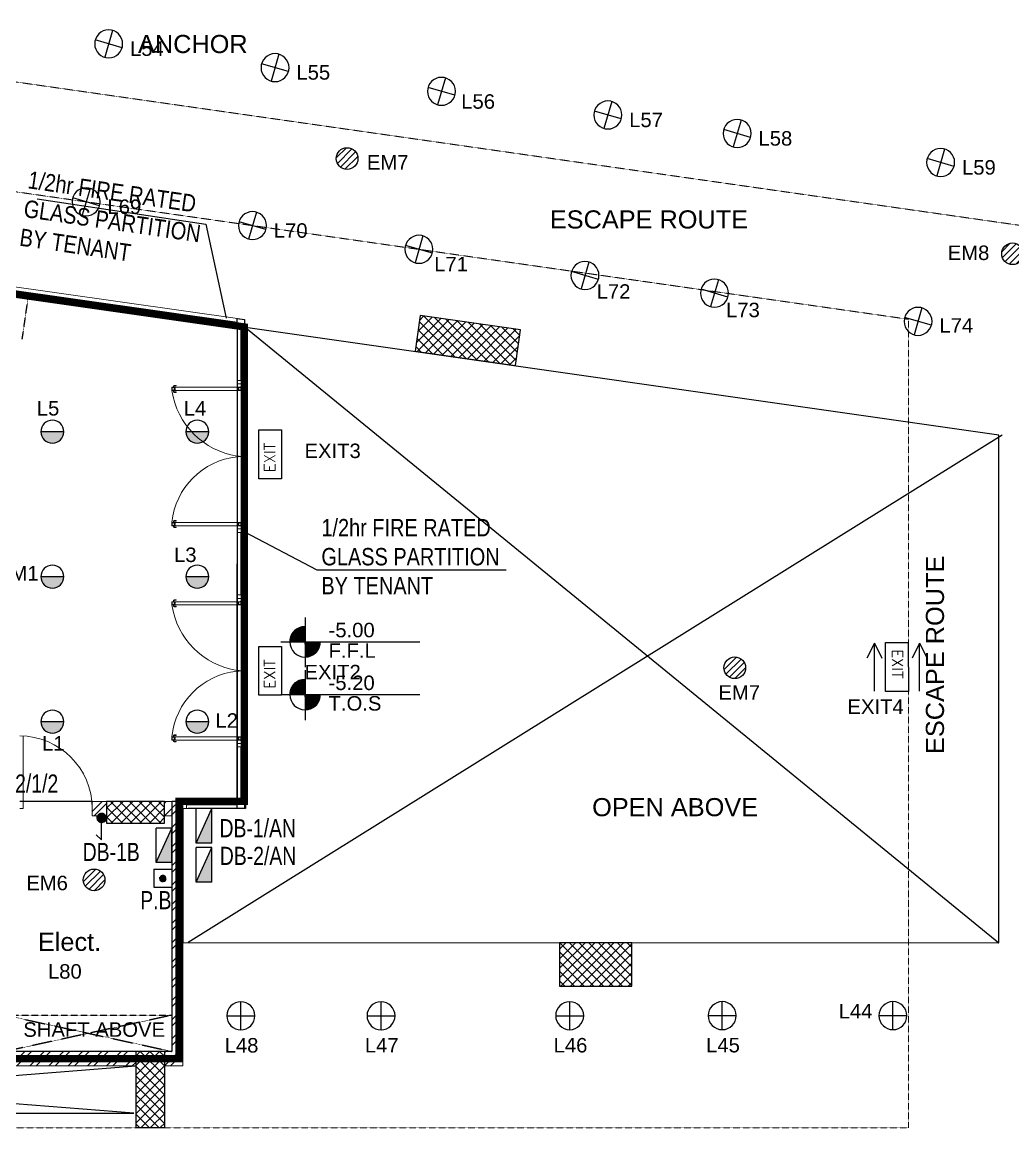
# Model space of a CAD drawing. Header units: inches. Extents: x 1217570 to 1674444, y 326920 to 480291.
# Drawn here: x 1458486 to 1472154, y 348516 to 363955 of the extents above; entities that cross this region are included whole.
import ezdxf

# ---------------------------------------------------------------- set-up
doc = ezdxf.new("R2010")
doc.units = ezdxf.units.IN
doc.header["$MEASUREMENT"] = 0
doc.linetypes.add('DASHED2', pattern=[9.525, 6.35, -3.175])
doc.linetypes.add('HIDDEN', pattern=[9.525, 6.35, -3.175])
for name, color, linetype, lineweight in [('A-BLOCK', 43, 'Continuous', 13), ('A-DOOR', 10, 'Continuous', 15), ('A-FLOOR 1', 55, 'Continuous', 9), ('A-GLASS', 4, 'Continuous', 5), ('A-HATCH CONCRETE', 254, 'Continuous', 5), ('A-LEASING LINE', 7, 'DASHED2', 9), ('DB-NO', 7, 'Continuous', 20), ('DIM', 5, 'Continuous', 5), ('escape route', 8, 'HIDDEN', 15), ('wall hatch', 252, 'Continuous', 0)]:
    doc.layers.add(name, color=color, linetype=linetype, lineweight=lineweight)
for name, color, linetype in [('DB', 4, 'Continuous'), ('EM-LIT', 2, 'Continuous'), ('EXIT', 6, 'Continuous'), ('FFNEW', 252, 'Continuous'), ('GLAZ', 4, 'Continuous'), ('LIGHT', 151, 'Continuous'), ('LIGHT TEXT', 2, 'Continuous'), ('S-COL', 210, 'Continuous'), ('SHAFT', 7, 'Continuous'), ('STEEL', 5, 'Continuous'), ('SWT', 151, 'Continuous'), ('TAXT', 3, 'Continuous'), ('TEXT', 181, 'Continuous')]:
    doc.layers.add(name, color=color, linetype=linetype)
doc.styles.add('ARIAL', font='ARIALN.TTF')
doc.styles.add('M1', font='multplno.shx', dxfattribs={"height": 0.2})
doc.styles.add('romance', font='romanc.shx')
doc.styles.add('style1', font='arial.ttf')
pattern_1 = [(45, (1341716.94, 266100.535), (-66.29126, 66.29126), []), (135, (1341716.94, 266100.535), (-66.29126, -66.29126), [])]

# ---------------------------------------------------------------- blocks, each defined once
blk = doc.blocks.new('SDGTFHHD')
at = {"layer": 'A-HATCH CONCRETE'}
h = blk.add_hatch(dxfattribs=at)
h.set_pattern_fill('ANSI37', color=254, scale=750)
h.set_pattern_definition([(45, (1337614.36, 312749.915), (-66.29126, 66.29126), []), (135, (1337614.36, 312749.915), (-66.29126, -66.29126), [])])
h.paths.add_polyline_path([(1366307, 734887), (1366307, 734587), (1367107, 734587), (1367107, 734887)])
at = {"color": 254, "linetype": 'Continuous', "ltscale": 100}
blk.add_lwpolyline([(1385707, 721237), (1385707, 726940), (1385507, 726937), (1383958, 726937), (1383958, 732937), (1380097, 732937), (1380097, 739738), (1381100, 739591), (1381134, 739788), (1381678, 743600), (1382721, 750905), (1382763, 751202), (1347098, 756262), (1346331, 744553), (1368108, 741445), (1368106, 734887), (1367208, 734887), (1367208, 734687), (1367208, 731437), (1359158, 731437), (1359158, 731237), (1359158, 721237), (1385707, 721237)], dxfattribs=at)
at = {"layer": 'A-BLOCK', "color": 254, "ltscale": 100}
for p, q in [((1367358, 734887), (1366107, 734887)), ((1366107, 734887), (1366107, 734687)), ((1367358, 734887), (1367358, 734887)), ((1366108, 734687), (1366307, 734687)), ((1367208, 734687), (1367107, 734687)), ((1367208, 734687), (1367208, 731437)), ((1364907, 731437), (1367208, 731437))]:
    blk.add_line(p, q, dxfattribs=at)
at = {"layer": 'A-DOOR', "color": 254}
for q in [(1365157, 735789), (1365157, 735789), (1365107, 734789)]:
    blk.add_line((1365157, 734789), q, dxfattribs=at)
blk.add_arc((1365107, 734789), 1000, 0, 90, dxfattribs=at)
at = {"layer": 'A-GLASS', "color": 254}
for p, q in [((1368108, 741445), (1363731, 742070)), ((1368108, 740694), (1368108, 741445)), ((1368158, 740694), (1368158, 741438)), ((1368208, 740694), (1368208, 741431)), ((1368108, 737737), (1368108, 738594)), ((1368158, 737737), (1368158, 738594)), ((1368208, 737737), (1368208, 738594)), ((1368108, 734887), (1368108, 735637)), ((1368158, 734887), (1368158, 735637)), ((1368208, 734887), (1368208, 735637)), ((1367408, 734887), (1368108, 734887)), ((1367408, 734837), (1368108, 734837)), ((1367408, 734787), (1368108, 734787))]:
    blk.add_line(p, q, dxfattribs=at)
at = {"layer": 'A-GLASS', "color": 254, "ltscale": 0.5}
for p, q in [((1367228, 740599), (1367228, 740612)), ((1367235, 740599), (1367235, 740612)), ((1367265, 740624), (1367240, 740624)), ((1367265, 740617), (1367240, 740617)), ((1367265, 740624), (1367265, 740617)), ((1368163, 740644), (1368208, 740644)), ((1368163, 740644), (1368163, 740599)), ((1368167, 740603), (1368167, 740639)), ((1368167, 740639), (1368203, 740639)), ((1368167, 740603), (1368203, 740603)), ((1368203, 740603), (1368203, 740639)), ((1368208, 740644), (1368208, 740599)), ((1367253, 740599), (1367208, 740599)), ((1367208, 740599), (1367208, 740553)), ((1367253, 740553), (1367208, 740553)), ((1367213, 740594), (1367249, 740594)), ((1367213, 740594), (1367213, 740558)), ((1367213, 740558), (1367249, 740558)), ((1367228, 740553), (1367228, 740539)), ((1367235, 740553), (1367235, 740539)), ((1367240, 740585), (1367249, 740585)), ((1367240, 740585), (1367240, 740580)), ((1367253, 740580), (1367240, 740580)), ((1367240, 740571), (1367240, 740567)), ((1367253, 740571), (1367240, 740571)), ((1367240, 740567), (1367249, 740567)), ((1367265, 740535), (1367240, 740535)), ((1367265, 740528), (1367240, 740528)), ((1367244, 740580), (1367244, 740571)), ((1367249, 740594), (1367249, 740585)), ((1367249, 740567), (1367249, 740558)), ((1367253, 740599), (1367253, 740580)), ((1368117, 740599), (1367253, 740599)), ((1367253, 740571), (1367253, 740553)), ((1368117, 740553), (1367253, 740553)), ((1367265, 740528), (1367265, 740535)), ((1368117, 740599), (1368117, 740580)), ((1368117, 740599), (1368163, 740599)), ((1368117, 740580), (1368131, 740580)), ((1368117, 740571), (1368117, 740553)), ((1368117, 740571), (1368131, 740571)), ((1368117, 740553), (1368163, 740553)), ((1368158, 740594), (1368122, 740594)), ((1368122, 740594), (1368122, 740585)), ((1368131, 740585), (1368122, 740585)), ((1368131, 740567), (1368122, 740567)), ((1368122, 740567), (1368122, 740558)), ((1368158, 740558), (1368122, 740558)), ((1368126, 740580), (1368126, 740571)), ((1368131, 740585), (1368131, 740580)), ((1368131, 740571), (1368131, 740567)), ((1368158, 740594), (1368158, 740558)), ((1368163, 740599), (1368163, 740553)), ((1368163, 740599), (1368208, 740599)), ((1367265, 738760), (1367240, 738760)), ((1367265, 738753), (1367240, 738753)), ((1367265, 738760), (1367265, 738753)), ((1367253, 738735), (1367208, 738735)), ((1367208, 738689), (1367208, 738735)), ((1367253, 738689), (1367208, 738689)), ((1367213, 738730), (1367249, 738730)), ((1367213, 738694), (1367213, 738730)), ((1367213, 738694), (1367249, 738694)), ((1367228, 738735), (1367228, 738749)), ((1367228, 738689), (1367228, 738676)), ((1367235, 738735), (1367235, 738749)), ((1367235, 738689), (1367235, 738676)), ((1367240, 738721), (1367249, 738721)), ((1367240, 738717), (1367240, 738721)), ((1367253, 738717), (1367240, 738717)), ((1367240, 738703), (1367240, 738708)), ((1367253, 738708), (1367240, 738708)), ((1367240, 738703), (1367249, 738703)), ((1367265, 738671), (1367240, 738671)), ((1367265, 738664), (1367240, 738664)), ((1367244, 738708), (1367244, 738717)), ((1367249, 738721), (1367249, 738730)), ((1367249, 738694), (1367249, 738703)), ((1367253, 738717), (1367253, 738735)), ((1368117, 738735), (1367253, 738735)), ((1367253, 738689), (1367253, 738708)), ((1368117, 738689), (1367253, 738689)), ((1367265, 738664), (1367265, 738671)), ((1368117, 738717), (1368117, 738735)), ((1368117, 738735), (1368163, 738735)), ((1368117, 738717), (1368131, 738717)), ((1368117, 738689), (1368117, 738708)), ((1368117, 738708), (1368131, 738708)), ((1368117, 738689), (1368163, 738689)), ((1368158, 738730), (1368122, 738730)), ((1368122, 738721), (1368122, 738730)), ((1368131, 738721), (1368122, 738721)), ((1368122, 738694), (1368122, 738703)), ((1368131, 738703), (1368122, 738703)), ((1368158, 738694), (1368122, 738694)), ((1368126, 738708), (1368126, 738717)), ((1368131, 738717), (1368131, 738721)), ((1368131, 738703), (1368131, 738708)), ((1368158, 738694), (1368158, 738730)), ((1368163, 738689), (1368163, 738735)), ((1368163, 738644), (1368163, 738689)), ((1368163, 738689), (1368208, 738689)), ((1368163, 738644), (1368208, 738644)), ((1368167, 738685), (1368167, 738649)), ((1368167, 738685), (1368203, 738685)), ((1368167, 738649), (1368203, 738649)), ((1368203, 738685), (1368203, 738649)), ((1368208, 738644), (1368208, 738689)), ((1368162, 737687), (1368208, 737687)), ((1368162, 737687), (1368162, 737641)), ((1368167, 737646), (1368167, 737682)), ((1368167, 737682), (1368203, 737682)), ((1368203, 737646), (1368203, 737682)), ((1368208, 737687), (1368208, 737641)), ((1367253, 737641), (1367208, 737641)), ((1367208, 737641), (1367208, 737596)), ((1367253, 737596), (1367208, 737596)), ((1367212, 737637), (1367249, 737637)), ((1367212, 737637), (1367212, 737601)), ((1367212, 737601), (1367249, 737601)), ((1367228, 737641), (1367228, 737655)), ((1367228, 737596), (1367228, 737582)), ((1367235, 737641), (1367235, 737655)), ((1367235, 737596), (1367235, 737582)), ((1367265, 737666), (1367240, 737666)), ((1367265, 737660), (1367240, 737660)), ((1367240, 737628), (1367249, 737628)), ((1367240, 737628), (1367240, 737623)), ((1367253, 737623), (1367240, 737623)), ((1367240, 737614), (1367240, 737610)), ((1367253, 737614), (1367240, 737614)), ((1367240, 737610), (1367249, 737610)), ((1367265, 737578), (1367240, 737578)), ((1367265, 737571), (1367240, 737571)), ((1367244, 737623), (1367244, 737614)), ((1367249, 737637), (1367249, 737628)), ((1367249, 737610), (1367249, 737601)), ((1367253, 737641), (1367253, 737623)), ((1368117, 737641), (1367253, 737641)), ((1367253, 737614), (1367253, 737596)), ((1368117, 737596), (1367253, 737596)), ((1367265, 737666), (1367265, 737660)), ((1367265, 737571), (1367265, 737578)), ((1368117, 737641), (1368117, 737623)), ((1368117, 737641), (1368162, 737641)), ((1368117, 737623), (1368131, 737623)), ((1368117, 737614), (1368117, 737596)), ((1368117, 737614), (1368131, 737614)), ((1368117, 737596), (1368162, 737596)), ((1368158, 737637), (1368122, 737637)), ((1368122, 737637), (1368122, 737628)), ((1368131, 737628), (1368122, 737628)), ((1368131, 737610), (1368122, 737610)), ((1368122, 737610), (1368122, 737601)), ((1368158, 737601), (1368122, 737601)), ((1368126, 737623), (1368126, 737614)), ((1368131, 737628), (1368131, 737623)), ((1368131, 737614), (1368131, 737610)), ((1368158, 737637), (1368158, 737601)), ((1368162, 737641), (1368162, 737596)), ((1368162, 737641), (1368208, 737641)), ((1368167, 737646), (1368203, 737646)), ((1367253, 735778), (1367208, 735778)), ((1367208, 735732), (1367208, 735778)), ((1367253, 735732), (1367208, 735732)), ((1367212, 735773), (1367249, 735773)), ((1367212, 735737), (1367212, 735773)), ((1367212, 735737), (1367249, 735737)), ((1367228, 735778), (1367228, 735791)), ((1367228, 735732), (1367228, 735719)), ((1367235, 735778), (1367235, 735791)), ((1367235, 735732), (1367235, 735719)), ((1367265, 735803), (1367240, 735803)), ((1367265, 735796), (1367240, 735796)), ((1367240, 735764), (1367249, 735764)), ((1367240, 735760), (1367240, 735764)), ((1367253, 735760), (1367240, 735760)), ((1367240, 735746), (1367240, 735751)), ((1367253, 735751), (1367240, 735751)), ((1367240, 735746), (1367249, 735746)), ((1367265, 735714), (1367240, 735714)), ((1367265, 735707), (1367240, 735707)), ((1367244, 735751), (1367244, 735760)), ((1367249, 735764), (1367249, 735773)), ((1367249, 735737), (1367249, 735746)), ((1367253, 735760), (1367253, 735778)), ((1368117, 735778), (1367253, 735778)), ((1367253, 735732), (1367253, 735751)), ((1368117, 735732), (1367253, 735732)), ((1367265, 735803), (1367265, 735796)), ((1367265, 735707), (1367265, 735714)), ((1368117, 735760), (1368117, 735778)), ((1368117, 735778), (1368162, 735778)), ((1368117, 735760), (1368131, 735760)), ((1368117, 735732), (1368117, 735751)), ((1368117, 735751), (1368131, 735751)), ((1368117, 735732), (1368162, 735732)), ((1368158, 735773), (1368122, 735773)), ((1368122, 735764), (1368122, 735773)), ((1368131, 735764), (1368122, 735764)), ((1368122, 735737), (1368122, 735746)), ((1368131, 735746), (1368122, 735746)), ((1368158, 735737), (1368122, 735737)), ((1368126, 735751), (1368126, 735760)), ((1368131, 735760), (1368131, 735764)), ((1368131, 735746), (1368131, 735751)), ((1368158, 735737), (1368158, 735773)), ((1368162, 735732), (1368162, 735778)), ((1368162, 735687), (1368162, 735732)), ((1368162, 735732), (1368208, 735732)), ((1368162, 735687), (1368208, 735687)), ((1368167, 735728), (1368167, 735691)), ((1368167, 735728), (1368203, 735728)), ((1368167, 735691), (1368203, 735691)), ((1368203, 735728), (1368203, 735691)), ((1368208, 735687), (1368208, 735732))]:
    blk.add_line(p, q, dxfattribs=at)
at = {"layer": 'A-GLASS', "color": 254}
for points in [[(1368108, 740694), (1368208, 740694), (1368208, 740644), (1368108, 740644)], [(1368108, 738594), (1368208, 738594), (1368208, 738644), (1368108, 738644)], [(1368108, 737737), (1368208, 737737), (1368208, 737687), (1368108, 737687)], [(1368108, 735637), (1368208, 735637), (1368208, 735687), (1368108, 735687)]]:
    blk.add_lwpolyline(points, close=True, dxfattribs=at)
blk.add_lwpolyline([(1367408, 734887), (1367408, 734887), (1367358, 734887), (1367358, 734887)], dxfattribs=at)
at = {"layer": 'A-GLASS', "color": 254, "ltscale": 0.5}
for centre in [(1368159, 740603), (1368159, 738685), (1368159, 737645), (1368159, 735728)]:
    blk.add_circle(centre, 3.98, dxfattribs=at)
for centre, radius, start, end in [((1367240, 740612), 11.4, 90.0242, 179.9752), ((1367240, 740612), 4.55, 90.0242, 179.9752), ((1368271, 740713), 1075, 188.5645, 261.2718), ((1367240, 740539), 11.4, 180.0248, 269.9758), ((1367240, 740539), 4.55, 180.0248, 269.9758), ((1368215, 738633), 1013, 96.114, 174.2163), ((1367240, 738749), 11.4, 90.0242, 179.9752), ((1367240, 738749), 4.55, 90.0242, 179.9752), ((1367240, 738676), 11.4, 180.0248, 269.9758), ((1367240, 738676), 4.55, 180.0248, 269.9758), ((1368271, 737756), 1075, 188.5645, 261.2303), ((1367240, 737655), 11.4, 90.0242, 179.9752), ((1367240, 737582), 11.4, 180.0248, 269.9758), ((1367240, 737655), 4.55, 90.0242, 179.9752), ((1367240, 737582), 4.55, 180.0248, 269.9758), ((1368215, 735676), 1013, 96.1577, 174.2163), ((1367240, 735791), 11.4, 90.0242, 179.9752), ((1367240, 735719), 11.4, 180.0248, 269.9758), ((1367240, 735791), 4.55, 90.0242, 179.9752), ((1367240, 735719), 4.55, 180.0248, 269.9758)]:
    blk.add_arc(centre, radius, start, end, dxfattribs=at)
at = {"layer": 'GLAZ', "color": 254}
blk.add_lwpolyline([(1368158, 741438), (1368108, 741445)], dxfattribs=at)
blk.add_lwpolyline([(1368108, 734887), (1368208, 734887), (1368208, 734787), (1368108, 734787)], close=True, dxfattribs=at)
at = {"layer": 'S-COL', "color": 254, "linetype": 'ByBlock'}
blk.add_line((1366107, 734887), (1365107, 734887), dxfattribs=at)
blk.add_lwpolyline([(1366307, 734887), (1366307, 734587), (1367107, 734587), (1367107, 734887)], close=True, dxfattribs=at)
at = {"layer": 'S-COL', "color": 254}
blk.add_lwpolyline([(1367108, 731437), (1366708, 731437)], dxfattribs=at)
at = {"layer": 'SHAFT', "color": 254, "linetype": 'HIDDEN', "ltscale": 0.5}
for p, q in [((1365227, 741855), (1353114, 742979)), ((1367208, 731937), (1364907, 731437)), ((1364907, 731937), (1367208, 731437)), ((1364907, 731937), (1367208, 731937))]:
    blk.add_line(p, q, dxfattribs=at)
at = {"layer": 'STEEL', "color": 254, "linetype": 'HIDDEN', "ltscale": 0.5}
blk.add_line((1365142, 741262), (1365227, 741856), dxfattribs=at)
at = {"layer": 'wall hatch', "color": 254, "linetype": 'Continuous', "ltscale": 500}
for p, q in [((1366108, 734748), (1366246, 734887)), ((1366135, 734687), (1366307, 734859)), ((1367107, 734864), (1367130, 734887)), ((1367107, 734687), (1367208, 734788)), ((1367307, 734887), (1367307, 734887)), ((1367196, 734687), (1367208, 734699))]:
    blk.add_line(p, q, dxfattribs=at)
at = {"layer": 'TAXT', "color": 254, "ltscale": 100, "style": 'style1'}
blk.add_text('SHAFT ABOVE', height=200, dxfattribs=at).set_placement((1365157, 731639))
at = {"layer": 'TEXT', "color": 254, "ltscale": 0.5, "style": 'style1'}
blk.add_text('Elect.', height=250, dxfattribs=at).set_placement((1365358, 732824))
blk = doc.blocks.new('SEDRGFE')
at = {"layer": 'A-HATCH CONCRETE'}
h = blk.add_hatch(dxfattribs=at)
h.set_pattern_fill('ANSI37', color=250, scale=750)
h.set_pattern_definition(pattern_1)
h.paths.add_polyline_path([(1376051, 694248), (1376121, 694743), (1374735, 694941), (1374665, 694446)])
h = blk.add_hatch(dxfattribs=at)
h.set_pattern_fill('ANSI37', color=250, scale=750)
h.set_pattern_definition(pattern_1)
h.paths.add_polyline_path([(1376660, 686288), (1376660, 685688), (1377660, 685688), (1377660, 686288)])
h = blk.add_hatch(dxfattribs=at)
h.set_pattern_fill('ANSI37', color=250, scale=750)
h.set_pattern_definition(pattern_1)
h.paths.add_polyline_path([(1370810, 683738), (1371210, 683738), (1371210, 684788), (1370810, 684788)])
at = {"layer": 'TEXT', "ltscale": 0.5}
h = blk.add_hatch(dxfattribs=at)
h.set_pattern_fill('ANSI31', color=250, scale=0.8)
h.set_pattern_definition([(45, (291155.52672, 100864.8709), (-0.070710678119, 0.070710678119), [])])
h.paths.add_polyline_path([(1373147, 690648, 0.414214), (1372937, 690438), (1373147, 690438)])
h.paths.add_polyline_path([(1373357, 690438), (1373147, 690438), (1373147, 690229, 0.414214)])
h = blk.add_hatch(dxfattribs=at)
h.set_pattern_fill('ANSI31', color=250, scale=0.8)
h.set_pattern_definition([(45, (291155.52672, 100136.4709), (-0.070710678119, 0.070710678119), [])])
h.paths.add_polyline_path([(1373147, 689920, 0.414214), (1372937, 689710), (1373147, 689710)])
h.paths.add_polyline_path([(1373357, 689710), (1373147, 689710), (1373147, 689500, 0.414214)])
at = {"layer": 'wall hatch', "ltscale": 500}
h = blk.add_hatch(dxfattribs=at)
h.set_pattern_fill('ANSI32', color=250, scale=500)
h.set_pattern_definition([(45, (1341716.92, 266100.51), (-132.58252, 132.58252), []), (45, (1341805.3, 266100.51), (-132.58252, 132.58252), [])])
h.paths.add_polyline_path([(1370810, 684788), (1371205, 684788), (1369010, 684788), (1369010, 684588), (1370810, 684588)])
h.paths.add_polyline_path([(1371310, 688238), (1371310, 684788), (1371210, 684788), (1371210, 684588), (1371460, 684588), (1371460, 688238)])
at = {"color": 250, "linetype": 'Continuous', "ltscale": 100}
blk.add_lwpolyline([(1389810, 674588), (1389810, 680290), (1389610, 680288), (1388060, 680288), (1388060, 686288), (1384200, 686288), (1384200, 693089), (1385203, 692942), (1385236, 693139), (1385780, 696950), (1386823, 704256), (1386865, 704553), (1351200, 709613), (1350434, 697904), (1372211, 694796), (1372209, 688237), (1371310, 688237), (1371310, 688038), (1371310, 684788), (1363260, 684788), (1363260, 684588), (1363260, 674588), (1389810, 674588)], dxfattribs=at)
at = {"layer": 'A-BLOCK', "color": 250, "ltscale": 100}
for p, q in [((1371460, 688238), (1371460, 684588)), ((1371310, 688038), (1371310, 684788)), ((1369010, 684788), (1371310, 684788)), ((1369010, 684588), (1370810, 684588)), ((1371210, 684588), (1371460, 684588))]:
    blk.add_line(p, q, dxfattribs=at)
at = {"layer": 'A-GLASS', "color": 250}
for p, q in [((1372311, 694782), (1367833, 695421)), ((1372311, 694883), (1367848, 695520)), ((1372211, 694846), (1367890, 695463)), ((1372211, 694045), (1372211, 694796)), ((1372261, 694045), (1372261, 694789)), ((1372311, 694045), (1372311, 694782)), ((1372211, 691088), (1372211, 691945)), ((1372261, 691088), (1372261, 691945)), ((1372311, 691088), (1372311, 691945)), ((1372211, 688238), (1372211, 688988)), ((1372261, 688238), (1372261, 688988)), ((1372311, 688238), (1372311, 688988)), ((1371510, 688238), (1372211, 688238)), ((1371510, 688188), (1372211, 688188)), ((1371510, 688138), (1372211, 688138))]:
    blk.add_line(p, q, dxfattribs=at)
at = {"layer": 'A-GLASS', "color": 250, "ltscale": 0.5}
for p, q in [((1372265, 693995), (1372311, 693995)), ((1372265, 693995), (1372265, 693949)), ((1372270, 693954), (1372270, 693990)), ((1372270, 693990), (1372306, 693990)), ((1372306, 693954), (1372306, 693990)), ((1372311, 693995), (1372311, 693949)), ((1372220, 693949), (1372210, 693949)), ((1372220, 693904), (1372210, 693904)), ((1372220, 693949), (1372220, 693931)), ((1372220, 693949), (1372265, 693949)), ((1372220, 693931), (1372233, 693931)), ((1372220, 693922), (1372220, 693904)), ((1372220, 693922), (1372233, 693922)), ((1372220, 693904), (1372265, 693904)), ((1372261, 693945), (1372224, 693945)), ((1372224, 693945), (1372224, 693936)), ((1372233, 693936), (1372224, 693936)), ((1372233, 693917), (1372224, 693917)), ((1372224, 693917), (1372224, 693908)), ((1372261, 693908), (1372224, 693908)), ((1372229, 693931), (1372229, 693922)), ((1372233, 693936), (1372233, 693931)), ((1372233, 693922), (1372233, 693917)), ((1372261, 693945), (1372261, 693908)), ((1372265, 693949), (1372265, 693904)), ((1372265, 693949), (1372311, 693949)), ((1372270, 693954), (1372306, 693954)), ((1372220, 692086), (1372210, 692086)), ((1372220, 692040), (1372210, 692040)), ((1372220, 692067), (1372220, 692086)), ((1372220, 692086), (1372265, 692086)), ((1372220, 692067), (1372233, 692067)), ((1372220, 692040), (1372220, 692058)), ((1372220, 692058), (1372233, 692058)), ((1372220, 692040), (1372265, 692040)), ((1372261, 692081), (1372224, 692081)), ((1372224, 692072), (1372224, 692081)), ((1372233, 692072), (1372224, 692072)), ((1372224, 692045), (1372224, 692054)), ((1372233, 692054), (1372224, 692054)), ((1372261, 692045), (1372224, 692045)), ((1372229, 692058), (1372229, 692067)), ((1372233, 692067), (1372233, 692072)), ((1372233, 692054), (1372233, 692058)), ((1372261, 692045), (1372261, 692081)), ((1372265, 692040), (1372265, 692086)), ((1372265, 691995), (1372265, 692040)), ((1372265, 692040), (1372311, 692040)), ((1372265, 691995), (1372311, 691995)), ((1372270, 692036), (1372270, 691999)), ((1372270, 692036), (1372306, 692036)), ((1372270, 691999), (1372306, 691999)), ((1372306, 692036), (1372306, 691999)), ((1372311, 691995), (1372311, 692040)), ((1372220, 690992), (1372210, 690992)), ((1372220, 690947), (1372210, 690947)), ((1372220, 690992), (1372220, 690974)), ((1372220, 690992), (1372265, 690992)), ((1372220, 690974), (1372233, 690974)), ((1372220, 690965), (1372220, 690947)), ((1372220, 690965), (1372233, 690965)), ((1372220, 690947), (1372265, 690947)), ((1372261, 690988), (1372224, 690988)), ((1372224, 690988), (1372224, 690978)), ((1372233, 690978), (1372224, 690978)), ((1372233, 690960), (1372224, 690960)), ((1372224, 690960), (1372224, 690951)), ((1372261, 690951), (1372224, 690951)), ((1372229, 690974), (1372229, 690965)), ((1372233, 690978), (1372233, 690974)), ((1372233, 690965), (1372233, 690960)), ((1372261, 690988), (1372261, 690951)), ((1372265, 691038), (1372311, 691038)), ((1372265, 691038), (1372265, 690992)), ((1372265, 690992), (1372265, 690947)), ((1372265, 690992), (1372311, 690992)), ((1372270, 690997), (1372270, 691033)), ((1372270, 691033), (1372306, 691033)), ((1372270, 690997), (1372306, 690997)), ((1372306, 690997), (1372306, 691033)), ((1372311, 691038), (1372311, 690992)), ((1372220, 689128), (1372209, 689128)), ((1372220, 689083), (1372209, 689083)), ((1372220, 689110), (1372220, 689128)), ((1372220, 689128), (1372265, 689128)), ((1372220, 689110), (1372233, 689110)), ((1372220, 689083), (1372220, 689101)), ((1372220, 689101), (1372233, 689101)), ((1372220, 689083), (1372265, 689083)), ((1372261, 689124), (1372224, 689124)), ((1372224, 689115), (1372224, 689124)), ((1372233, 689115), (1372224, 689115)), ((1372224, 689088), (1372224, 689097)), ((1372233, 689097), (1372224, 689097)), ((1372261, 689088), (1372224, 689088)), ((1372229, 689101), (1372229, 689110)), ((1372233, 689110), (1372233, 689115)), ((1372233, 689097), (1372233, 689101)), ((1372261, 689088), (1372261, 689124)), ((1372265, 689083), (1372265, 689128)), ((1372265, 689038), (1372265, 689083)), ((1372265, 689083), (1372311, 689083)), ((1372265, 689038), (1372311, 689038)), ((1372270, 689078), (1372270, 689042)), ((1372270, 689078), (1372306, 689078)), ((1372270, 689042), (1372306, 689042)), ((1372306, 689078), (1372306, 689042)), ((1372311, 689038), (1372311, 689083))]:
    blk.add_line(p, q, dxfattribs=at)
at = {"layer": 'A-GLASS', "color": 250}
for points in [[(1372211, 694045), (1372311, 694045), (1372311, 693995), (1372211, 693995)], [(1372211, 691945), (1372311, 691945), (1372311, 691995), (1372211, 691995)], [(1372211, 691088), (1372311, 691088), (1372311, 691038), (1372211, 691038)], [(1372211, 688988), (1372311, 688988), (1372311, 689038), (1372211, 689038)], [(1371460, 688238), (1371460, 688138), (1371510, 688138), (1371510, 688238)]]:
    blk.add_lwpolyline(points, close=True, dxfattribs=at)
at = {"layer": 'A-GLASS', "color": 250, "ltscale": 0.5}
for centre in [(1372261, 693953), (1372261, 692036), (1372261, 690996), (1372261, 689079)]:
    blk.add_circle(centre, 3.98, dxfattribs=at)
for centre, radius, start, end in [((1372373, 694064), 1075, 261.2718, 264.2305), ((1372318, 691983), 1013, 92.9889, 96.114), ((1372373, 691107), 1075, 261.2303, 264.2305), ((1372318, 689026), 1013, 92.9889, 96.1577)]:
    blk.add_arc(centre, radius, start, end, dxfattribs=at)
at = {"layer": 'escape route', "color": 250, "ltscale": 0.5}
for p, q in [((1351543, 700675), (1385420, 695840)), ((1352816, 698978), (1381475, 694888)), ((1381475, 683734), (1381475, 694888)), ((1363525, 683734), (1381475, 683734))]:
    blk.add_line(p, q, dxfattribs=at)
at = {"layer": 'GLAZ', "color": 250}
blk.add_lwpolyline([(1372261, 694789), (1372211, 694796), (1372211, 694897), (1372311, 694883), (1372311, 694782)], dxfattribs=at)
blk.add_lwpolyline([(1372211, 688238), (1372311, 688238), (1372311, 688138), (1372211, 688138)], close=True, dxfattribs=at)
at = {"layer": 'S-COL', "color": 250}
for points in [[(1376051, 694248), (1376121, 694743), (1374735, 694941), (1374665, 694446)], [(1376660, 686288), (1376660, 685688), (1377660, 685688), (1377660, 686288)], [(1370810, 683738), (1371210, 683738), (1371210, 684788), (1370810, 684788)]]:
    blk.add_lwpolyline(points, close=True, dxfattribs=at)
at = {"layer": 'SHAFT', "color": 250}
for p, q in [((1372325, 694772), (1382725, 686287)), ((1382767, 693289), (1371536, 686290))]:
    blk.add_line(p, q, dxfattribs=at)
at = {"layer": 'SHAFT', "color": 250, "ltscale": 0.5}
for p, q in [((1363260, 684003), (1370810, 684588)), ((1370785, 683938), (1363260, 684522)), ((1363260, 683938), (1370785, 683938))]:
    blk.add_line(p, q, dxfattribs=at)
at = {"layer": 'SHAFT', "color": 250}
blk.add_lwpolyline([(1371460, 688137), (1371460, 686290), (1382725, 686287), (1382725, 693288), (1372325, 694772), (1372325, 688138), (1371536, 688138), (1371536, 688137)], dxfattribs=at)
at = {"layer": 'TAXT', "color": 250, "ltscale": 100}
for p, q in [((1369450, 696551), (1371776, 696199)), ((1371776, 696199), (1372060, 694904)), ((1372311, 691954), (1373310, 691430))]:
    blk.add_line(p, q, dxfattribs=at)
blk.add_lwpolyline([(1373310, 691430), (1375924, 691430)], dxfattribs=at)
at = {"layer": 'TEXT', "color": 250, "ltscale": 0.5}
for p, q in [((1373147, 690776), (1373147, 690088)), ((1372813, 690438), (1374731, 690438)), ((1373147, 690047), (1373147, 689360)), ((1372813, 689710), (1374731, 689710))]:
    blk.add_line(p, q, dxfattribs=at)
for centre in [(1373147, 690438), (1373147, 689710)]:
    blk.add_arc(centre, 210, 90, 0, dxfattribs=at)
at = {"layer": 'TAXT', "color": 250, "ltscale": 100, "insert": (1369345, 696934), "char_height": 240, "width": 2569.66, "attachment_point": 1, "rotation": 351.7483, "style": 'ARIAL'}
blk.add_mtext('1/2hr FIRE RATED GLASS PARTITION\\PBY TENANT', dxfattribs=at)
at = {"layer": 'TAXT', "color": 250, "ltscale": 100, "insert": (1373373, 692133), "char_height": 240, "width": 2569.66, "attachment_point": 1, "style": 'ARIAL'}
blk.add_mtext('1/2hr FIRE RATED GLASS PARTITION\\PBY TENANT', dxfattribs=at)
at = {"layer": 'TEXT', "color": 250, "ltscale": 0.5, "style": 'style1'}
for s, height, p in [('ANCHOR ', 250, (1370842, 698560)), ('ESCAPE ROUTE', 250, (1376526, 696140)), ('-5.00', 200, (1373472, 690501)), ('F.F.L', 200, (1373472, 690218)), ('-5.20', 200, (1373472, 689773)), ('T.O.S', 200, (1373472, 689490)), ('OPEN ABOVE  ', 250, (1377110, 688033))]:
    blk.add_text(s, height=height, dxfattribs=at).set_placement(p)
blk.add_text('ESCAPE ROUTE', height=250, rotation=90, dxfattribs=at).set_placement((1381966, 688891))
blk = doc.blocks.new('EXIT')
at = {"layer": 'EXIT'}
blk.add_lwpolyline([(-0.337, 0.313), (0.337, 0.313), (0.337, 0), (-0.337, 0)], close=True, dxfattribs=at)
at = {"layer": 'EXIT', "style": 'romance'}
blk.add_text('EXIT', height=0.15, dxfattribs=at).set_placement((-0.246, 0.089))
blk = doc.blocks.new('LP')
at = {"layer": 'LIGHT'}
for p, q in [((0, -0.193), (0, 0.193)), ((0.193, 0), (-0.193, 0))]:
    blk.add_line(p, q, dxfattribs=at)
blk.add_circle((0, 0), 0.193, dxfattribs=at)
blk = doc.blocks.new('EM1')
at = {"layer": 'EM-LIT'}
h = blk.add_hatch(dxfattribs=at)
h.set_pattern_fill('ANSI31', color=2, scale=0.52, style=0)
h.set_pattern_definition([(45, (-1379.63503, -1014.732296), (-0.0459619408, 0.0459619408), [])])
h.paths.add_polyline_path([(0.14976, 0, 1), (-0.14976, 0, 1)])
at = {"layer": 'EM-LIT', "color": 2}
blk.add_circle((0, 0), 0.14976, dxfattribs=at)
blk = doc.blocks.new('DP P')
at = {"layer": 'DB'}
blk.add_hatch(color=252, dxfattribs=at).paths.add_polyline_path([(0.221, 0.1), (-0.221, 0.1), (-0.221, -0.1)])
at = {"layer": 'DB', "color": 252}
for p, q in [((-0.221, 0.1), (0.221, 0.1)), ((-0.221, 0.1), (-0.221, -0.1)), ((-0.221, -0.1), (0.221, 0.1)), ((0.221, 0.1), (0.221, -0.1)), ((-0.221, -0.1), (0.221, -0.1))]:
    blk.add_line(p, q, dxfattribs=at)
blk = doc.blocks.new('RD4')
at = {"layer": 'LIGHT'}
blk.add_hatch(color=252, dxfattribs=at).paths.add_polyline_path([(0.144, 0), (-0.144, 0, 1)])
at = {"layer": 'LIGHT', "color": 252}
blk.add_line((-0.144, 0), (0.144, 0), dxfattribs=at)
blk.add_circle((0, 0), 0.144, dxfattribs=at)
blk = doc.blocks.new('PBB')
at = {"layer": 'SWT', "linetype": 'Continuous'}
h = blk.add_hatch(color=252, dxfattribs=at)
edge = h.paths.add_edge_path()
edge.add_ellipse((0, 0), major_axis=(25.3, -40.8), ratio=1, start_angle=-140.206, end_angle=39.794, ccw=False)
edge.add_ellipse((0, 0), major_axis=(25.3, -40.8), ratio=1, start_angle=39.794, end_angle=219.794, ccw=False)
at = {"layer": 'SWT', "color": 252}
for p, q in [((-125, 125), (-125, -125)), ((-125, 125), (125, 125)), ((125, 125), (125, -125)), ((-125, -125), (125, -125))]:
    blk.add_line(p, q, dxfattribs=at)
blk.add_arc((0, 0), 48, 161.5596, 341.5596, dxfattribs=at)

msp = doc.modelspace()

# ---------------------------------------------------------------- hatches: boundary and pattern name
at = {"layer": 'LIGHT'}
h = msp.add_hatch(color=252, dxfattribs=at)
edge = h.paths.add_edge_path()
edge.add_ellipse((1459580, 352987), major_axis=(36.1, -58.3), ratio=1, start_angle=-140.206, end_angle=39.794, ccw=False)
edge.add_ellipse((1459580, 352987), major_axis=(36.1, -58.3), ratio=1, start_angle=39.794, end_angle=219.794, ccw=False)
h = msp.add_hatch(dxfattribs=at)
h.set_pattern_fill('ANSI31', color=252, scale=520, angle=180, style=0)
h.paths.add_polyline_path([(1459626, 352126, 1), (1459326, 352126, 1)])

# ---------------------------------------------------------------- linework, layer by layer
at = {"layer": 'A-LEASING LINE', "color": 6, "const_width": 100}
msp.add_lwpolyline([(1440440, 374585), (1439673, 362876), (1461550, 359754), (1461550, 353209), (1460649, 353210), (1460649, 349659), (1452599, 349659), (1452599, 339559), (1478949, 339559), (1478949, 345159), (1477199, 345159), (1477199, 351184), (1473339, 351184), (1473339, 358173), (1474362, 358026), (1475513, 366167), (1475521, 366166), (1476008, 369531), (1440440, 374585)], dxfattribs=at)
at = {"layer": 'EXIT'}
for p, q in [((1470246, 355394), (1470143, 355185)), ((1470246, 354728), (1470246, 355394)), ((1470246, 355394), (1470348, 355185)), ((1470870, 355394), (1470767, 355185)), ((1470870, 354728), (1470870, 355394)), ((1470870, 355394), (1470972, 355185))]:
    msp.add_line(p, q, dxfattribs=at)
at = {"layer": 'LIGHT', "color": 252}
for q in [(1459580, 352987), (1459505, 352749)]:
    msp.add_line((1459580, 352681), q, dxfattribs=at)
msp.add_circle((1459476, 352126), 150, dxfattribs=at)
msp.add_arc((1459580, 352987), 68.6, 161.5596, 341.5596, dxfattribs=at)

# ---------------------------------------------------------------- block references
at = {"layer": 'DIM', "linetype": 'Continuous', "xscale": -1080, "yscale": 1080, "zscale": 1080, "rotation": 270}
for p in [(1460993, 352871), (1460442, 352603), (1460993, 352335)]:
    msp.add_blockref('DP P', p, dxfattribs=at)
at = {"layer": 'EM-LIT', "xscale": 1000, "yscale": 1000, "zscale": 1000}
for p in [(1462967, 362077), (1472153, 360763), (1468318, 355052)]:
    msp.add_blockref('EM1', p, dxfattribs=at)
at = {"layer": 'EXIT', "xscale": 1000.000000000001, "yscale": 1000.000000000001, "zscale": 1000.000000000001}
for p, rotation in [((1462062, 357996), 90.02000444771868), ((1462062, 355010), 90.02000444771868), ((1470401, 355063), 270.0200044477186)]:
    msp.add_blockref('EXIT', p, dxfattribs=dict(at, rotation=rotation))
at = {"layer": 'FFNEW', "color": 6, "linetype": 'Continuous'}
for name, p in [('SDGTFHHD', (93342, -381677)), ('SEDRGFE', (89240, -335028))]:
    msp.add_blockref(name, p, dxfattribs=at)
at = {"layer": 'LIGHT', "zscale": 1000}
for p, xscale, yscale, rotation in [((1459677, 363659), -999.9999999999999, 999.9999999999999, 163.763626289737), ((1461973, 363331), -999.9999999999999, 999.9999999999999, 163.763626289737), ((1464270, 363004), -999.9999999999999, 999.9999999999999, 163.763626289737), ((1466567, 362678), -999.9999999999999, 999.9999999999999, 163.763626289737), ((1468352, 362423), -999.9999999999999, 999.9999999999999, 163.763626289737), ((1471160, 362023), -999.9999999999999, 999.9999999999999, 163.763626289737), ((1459366, 361480), -999.9999999999999, 999.9999999999999, 163.763626289737), ((1461662, 361152), -999.9999999999999, 999.9999999999999, 163.763626289737), ((1463959, 360825), -999.9999999999999, 999.9999999999999, 163.763626289737), ((1466251, 360464), -999.9999999999999, 999.9999999999999, 163.763626289737), ((1468038, 360220), -999.9999999999999, 999.9999999999999, 163.763626289737), ((1470848, 359831), -999.9999999999999, 999.9999999999999, 163.763626289737), ((1461501, 350252), -1000, 1000, 359.9999999999993), ((1463436, 350252), -1000, 1000, 359.9999999999993), ((1466040, 350253), -1000, 1000, 359.9999999999993), ((1468145, 350254), -1000, 1000, 359.9999999999993), ((1470501, 350254), -1000, 1000, 359.9999999999993)]:
    msp.add_blockref('LP', p, dxfattribs=dict(at, xscale=xscale, yscale=yscale, rotation=rotation))
at = {"layer": 'LIGHT', "xscale": -1101.1, "yscale": 1101.1, "zscale": 1101.1}
for p in [(1458900, 358309), (1460900, 358309), (1458900, 356309), (1460900, 356309), (1458900, 354309), (1460900, 354309)]:
    msp.add_blockref('RD4', p, dxfattribs=at)
at = {"layer": 'SWT'}
msp.add_blockref('PBB', (1460425, 352151), dxfattribs=at)

# ---------------------------------------------------------------- texts
at = {"layer": 'A-FLOOR 1', "color": 252, "style": 'M1', "width": 0.8}
for s, p in [('EDB-2/1/2', (1457747, 353331)), ('DB-1B', (1459318, 352387)), ('P.B', (1460113, 351722))]:
    msp.add_text(s, height=250, dxfattribs=at).set_placement(p)
at = {"layer": 'DB-NO', "color": 2, "style": 'M1', "width": 0.8}
for s, p in [('DB-1/AN', (1461207, 352715)), ('DB-2/AN', (1461211, 352333))]:
    msp.add_text(s, height=250, dxfattribs=at).set_placement(p)
at = {"layer": 'LIGHT', "color": 252, "style": 'style1'}
for s, p in [('L5', (1458685, 358532)), ('L4', (1460713, 358532)), ('L3', (1460579, 356511)), ('EM1', (1458135, 356256)), ('L2', (1461151, 354225)), ('L1', (1458757, 353910)), ('EM6', (1458540, 351984)), ('L80', (1458839, 350764))]:
    msp.add_text(s, height=200, dxfattribs=at).set_placement(p)
at = {"layer": 'LIGHT TEXT', "linetype": 'ByBlock', "ltscale": 10, "style": 'style1'}
for s, p in [('L54', (1459971, 363493)), ('L55', (1462268, 363165)), ('L56', (1464543, 362764)), ('L57', (1466861, 362510)), ('L58', (1468646, 362255)), ('EM7', (1463241, 361924)), ('L59', (1471455, 361855)), ('L69', (1459660, 361312)), ('L70', (1461956, 360984)), ('EM8', (1471258, 360677)), ('L71', (1464170, 360521)), ('L72', (1466412, 360143)), ('L73', (1468198, 359888)), ('L74', (1471143, 359674)), ('EXIT3', (1462380, 357945)), ('EXIT2', (1462380, 354893)), ('EM7', (1468093, 354612)), ('EXIT4', (1469874, 354416)), ('L44', (1469752, 350215)), ('L48', (1461278, 349745)), ('L47', (1463213, 349746)), ('L46', (1465818, 349746)), ('L45', (1467923, 349747))]:
    msp.add_text(s, height=200, dxfattribs=at).set_placement(p)

doc.saveas('drawing.dxf')
